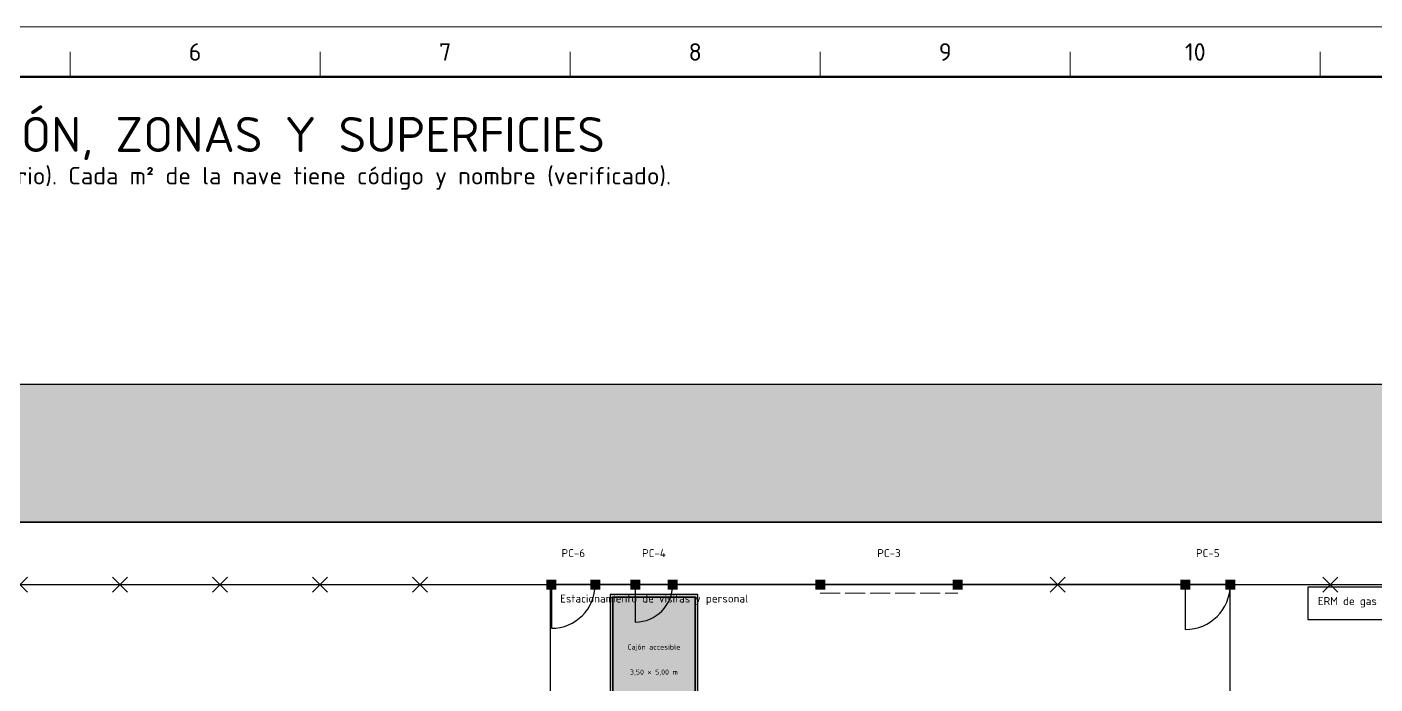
# Model space of a CAD drawing. Header units: millimetres. Extents: x 0 to 1189, y 0 to 841.
# Drawn here: x 235.9 to 505.4, y 709.6 to 841 of the extents above; entities that cross this region are included whole.
import ezdxf
from ezdxf.enums import TextEntityAlignment as Align

# ---------------------------------------------------------------- set-up
doc = ezdxf.new("R2010")
doc.units = ezdxf.units.MM
doc.linetypes.add('IRAM-E-TRAZOS', pattern=[5, 4, -1])
for name, color, linetype, lineweight in [('06-TEXTO', 7, 'CONTINUOUS', 25), ('07-RECUADRO', 7, 'CONTINUOUS', 70), ('08-FINA', 5, 'CONTINUOUS', 18), ('A-ABERTURA', 7, 'CONTINUOUS', 25), ('A-EQUIPO-OCULTO', 8, 'IRAM-E-TRAZOS', 13), ('A-EXTERIOR', 8, 'CONTINUOUS', 25), ('A-TEXTO', 7, 'CONTINUOUS', 18)]:
    doc.layers.add(name, color=color, linetype=linetype, lineweight=lineweight)
doc.layers.add('A-DEM-AM', color=2, linetype='CONTINUOUS', lineweight=35, true_color=0xd7a500)
doc.styles.add('ISO3098', font='isocpeur.ttf')

msp = doc.modelspace()

# ---------------------------------------------------------------- hatches: boundary and pattern name
at = {"layer": 'A-EXTERIOR', "true_color": 0xd7d7d7}
h = msp.add_hatch(color=7, dxfattribs=at)
h.dxf.hatch_style = 1
h.paths.add_polyline_path([(37, 742), (692, 742), (692, 769.5), (37, 769.5)])
at = {"layer": 'A-EXTERIOR', "true_color": 0x3c3c3c}
h = msp.add_hatch(color=7, dxfattribs=at)
h.dxf.hatch_style = 1
h.paths.add_polyline_path([(339.75, 728.5), (341.75, 728.5), (341.75, 730.5), (339.75, 730.5)])
h = msp.add_hatch(color=7, dxfattribs=at)
h.dxf.hatch_style = 1
h.paths.add_polyline_path([(348.5, 728.5), (350.5, 728.5), (350.5, 730.5), (348.5, 730.5)])
h = msp.add_hatch(color=7, dxfattribs=at)
h.dxf.hatch_style = 1
h.paths.add_polyline_path([(356.5, 728.5), (358.5, 728.5), (358.5, 730.5), (356.5, 730.5)])
h = msp.add_hatch(color=7, dxfattribs=at)
h.dxf.hatch_style = 1
h.paths.add_polyline_path([(364, 728.5), (366, 728.5), (366, 730.5), (364, 730.5)])
h = msp.add_hatch(color=7, dxfattribs=at)
h.dxf.hatch_style = 1
h.paths.add_polyline_path([(393.5, 728.5), (395.5, 728.5), (395.5, 730.5), (393.5, 730.5)])
h = msp.add_hatch(color=7, dxfattribs=at)
h.dxf.hatch_style = 1
h.paths.add_polyline_path([(421, 728.5), (423, 728.5), (423, 730.5), (421, 730.5)])
h = msp.add_hatch(color=7, dxfattribs=at)
h.dxf.hatch_style = 1
h.paths.add_polyline_path([(466.5, 728.5), (468.5, 728.5), (468.5, 730.5), (466.5, 730.5)])
h = msp.add_hatch(color=7, dxfattribs=at)
h.dxf.hatch_style = 1
h.paths.add_polyline_path([(475.5, 728.5), (477.5, 728.5), (477.5, 730.5), (475.5, 730.5)])
at = {"layer": 'A-EXTERIOR', "true_color": 0xf0f0f0}
h = msp.add_hatch(color=7, dxfattribs=at)
h.dxf.hatch_style = 1
h.paths.add_polyline_path([(352.5, 702.5), (370, 702.5), (370, 727.5), (352.5, 727.5)])

# ---------------------------------------------------------------- linework, layer by layer
at = {"layer": '07-RECUADRO'}
msp.add_lwpolyline([(25, 10), (1179, 10), (1179, 831), (25, 831)], close=True, dxfattribs=at)
at = {"layer": '08-FINA'}
for p, q in [((244.5, 831), (244.5, 836)), ((294.5, 831), (294.5, 836)), ((344.5, 831), (344.5, 836)), ((394.5, 831), (394.5, 836)), ((444.5, 831), (444.5, 836)), ((494.5, 831), (494.5, 836))]:
    msp.add_line(p, q, dxfattribs=at)
msp.add_lwpolyline([(0, 0), (1189, 0), (1189, 841), (0, 841)], close=True, dxfattribs=at)
at = {"layer": 'A-ABERTURA'}
for p, q in [((340.75, 729.5), (340.75, 720.75)), ((357.5, 729.5), (357.5, 722)), ((467.5, 729.5), (467.5, 720.5))]:
    msp.add_line(p, q, dxfattribs=at)
for centre, radius in [((340.75, 729.5), 8.75), ((357.5, 729.5), 7.5), ((467.5, 729.5), 9)]:
    msp.add_arc(centre, radius, 270, 360, dxfattribs=at)
at = {"layer": 'A-DEM-AM'}
msp.add_lwpolyline([(353, 703), (369.5, 703), (369.5, 727), (353, 727)], close=True, dxfattribs=at)
at = {"layer": 'A-EQUIPO-OCULTO'}
msp.add_line((394.5, 727.75), (422, 727.75), dxfattribs=at)
at = {"layer": 'A-EXTERIOR'}
for p, q in [((233, 728), (236, 731)), ((233, 731), (236, 728)), ((253, 728), (256, 731)), ((253, 731), (256, 728)), ((273, 728), (276, 731)), ((273, 731), (276, 728)), ((293, 728), (296, 731)), ((293, 731), (296, 728)), ((313, 728), (316, 731)), ((313, 731), (316, 728)), ((440.5, 728), (443.5, 731)), ((440.5, 731), (443.5, 728)), ((495, 728), (498, 731)), ((495, 731), (498, 728)), ((74.5, 729.5), (340.75, 729.5)), ((349.5, 729.5), (357.5, 729.5)), ((365, 729.5), (394.5, 729.5)), ((422, 729.5), (467.5, 729.5)), ((476.5, 729.5), (649.5, 729.5))]:
    msp.add_line(p, q, dxfattribs=at)
for points in [[(37, 742), (692, 742), (692, 769.5), (37, 769.5)], [(37, 729.5), (692, 729.5), (692, 742), (37, 742)], [(340.5, 702.5), (476.5, 702.5), (476.5, 729.5), (340.5, 729.5)], [(492, 722.5), (507, 722.5), (507, 729), (492, 729)], [(352.5, 702.5), (370, 702.5), (370, 727.5), (352.5, 727.5)]]:
    msp.add_lwpolyline(points, close=True, dxfattribs=at)

# ---------------------------------------------------------------- texts
at = {"layer": '06-TEXTO', "style": 'ISO3098'}
for s, p in [('6', (269.5, 836)), ('7', (319.5, 836)), ('8', (369.5, 836)), ('9', (419.5, 836)), ('10', (469.5, 836))]:
    msp.add_text(s, height=3.5, dxfattribs=at).set_placement(p, align=Align.MIDDLE_CENTER)
at = {"layer": 'A-TEXTO', "style": 'ISO3098'}
for s, height, p in [('FL_PI10_01 - PLANTA GENERAL E IMPLANTACIÓN, ZONAS Y SUPERFICIES', 7, (33, 823)), ('Calle al norte: administración y servicios al personal al norte de la nave (croquis del usuario). Cada m² de la nave tiene código y nombre (verificado).', 3.5, (33, 813)), ('Estacionamiento de visitas y personal', 1.6, (342.5, 727.5)), ('ERM de gas natural', 1.6, (494, 727))]:
    msp.add_text(s, height=height, dxfattribs=at).set_placement(p, align=Align.TOP_LEFT)
for s, p in [('PC-6', (345.125, 734.5)), ('PC-4', (361.25, 734.5)), ('PC-3', (408.25, 734.5)), ('PC-5', (472, 734.5))]:
    msp.add_text(s, height=1.6, dxfattribs=at).set_placement(p, align=Align.BOTTOM_CENTER)
for s, p in [('Cajón accesible', (361.25, 717)), ('3,50 × 5,00 m', (361.25, 712))]:
    msp.add_text(s, height=1.024, dxfattribs=at).set_placement(p, align=Align.MIDDLE_CENTER)

doc.saveas('drawing.dxf')
